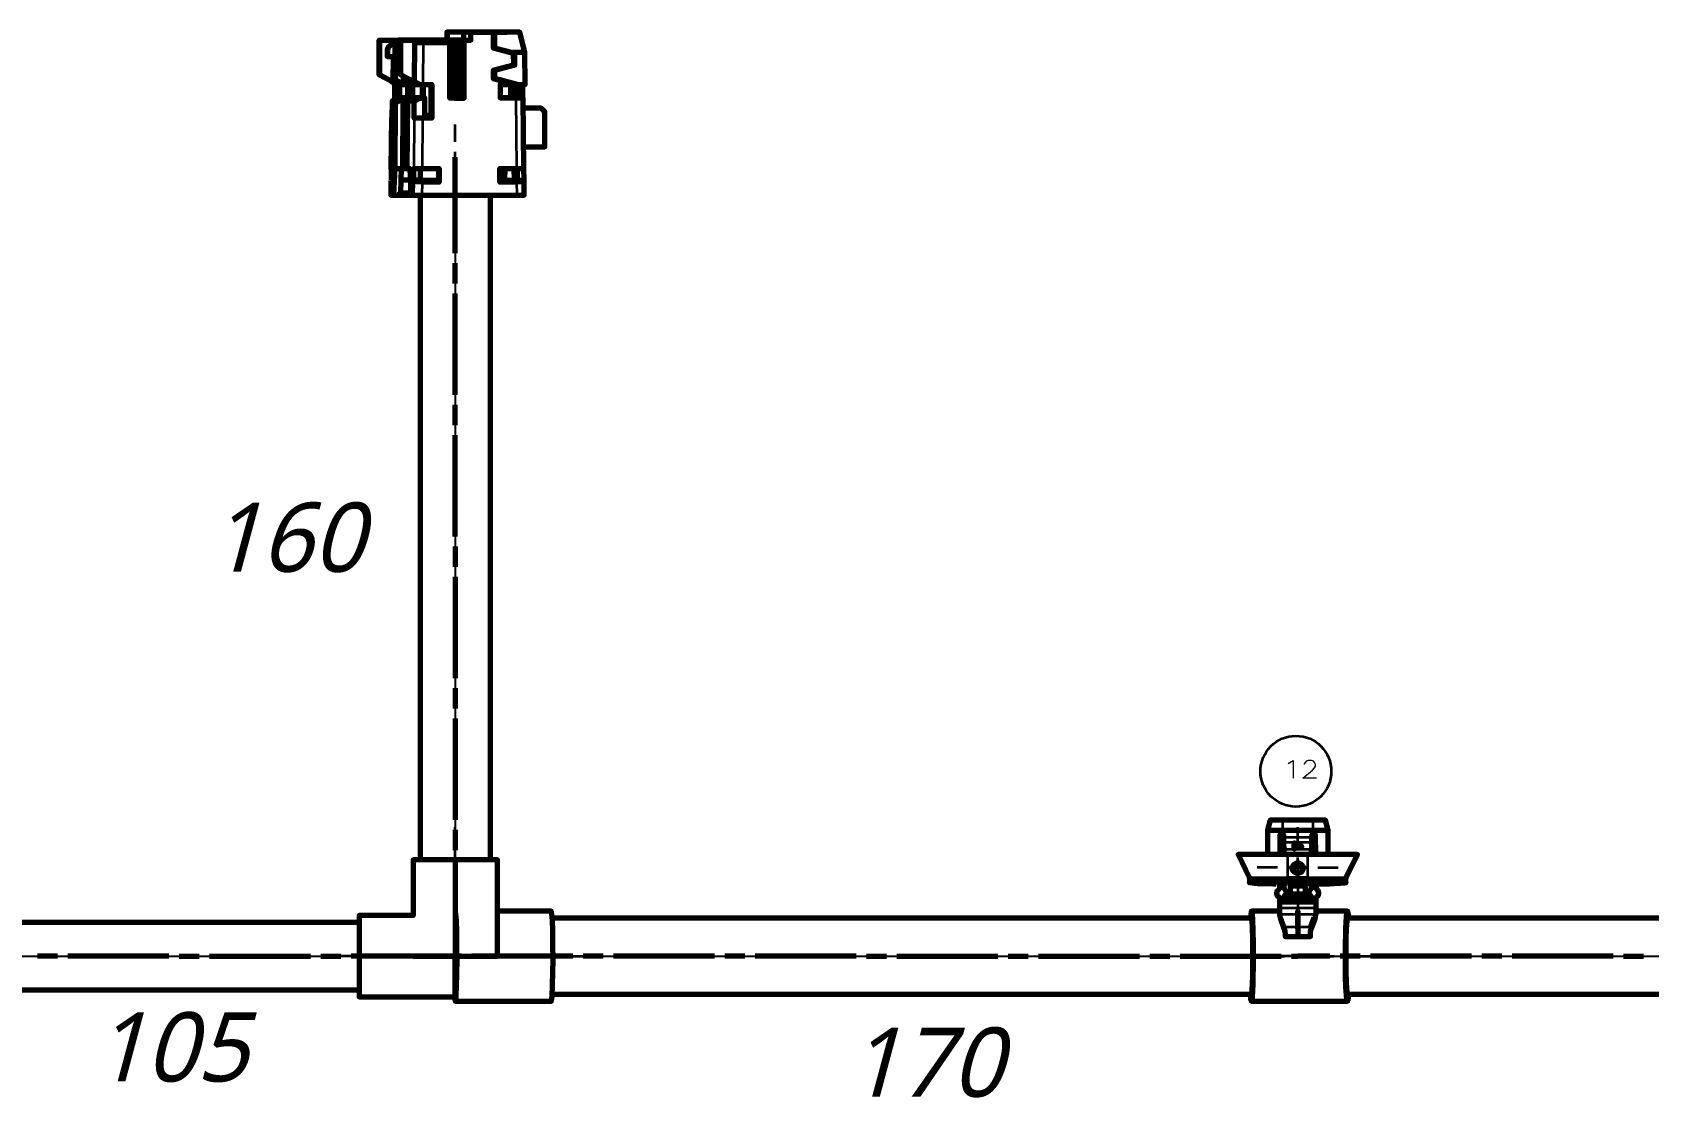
# Model space of a CAD drawing. Header units: millimetres. Extents: x 0 to 174, y 0 to 33.
# Drawn here: x 19.22 to 25.51, y 8.37 to 12.51 of the extents above; entities that cross this region are included whole.
import ezdxf

# ---------------------------------------------------------------- set-up
doc = ezdxf.new("R2010")
doc.units = ezdxf.units.MM
for name, color, linetype in [('GREEN_CENTERLINE_CONFIRMED', 7, 'Continuous'), ('GREEN_CENTERLINE_INFERRED', 7, 'Continuous'), ('PDF_Text', 7, 'Continuous')]:
    doc.layers.add(name, color=color, linetype=linetype)
doc.layers.add('PDF_Geomertry', color=7, linetype='Continuous', true_color=0x405f80)
doc.styles.add('PDF Lucida Handwriting Italic', font='')
doc.styles.get('PDF Lucida Handwriting Italic').set_extended_font_data('Lucida Handwriting', italic=True)

# ---------------------------------------------------------------- blocks, each defined once
blk = doc.blocks.new('SYM_29_024')
at = {"layer": 'PDF_Geomertry', "lineweight": 70}
for points in [[(-0.1728, 0.2848), (-0.1827, 0.2749), (-0.1799, 0.2749), (-0.1701, 0.2848), (-0.168, 0.2848), (-0.1634, 0.2848), (-0.1567, 0.2848), (-0.1491, 0.2848), (-0.0442, 0.2848), (-0.0441, 0.2848), (-0.0294, 0.2848), (-0.0284, 0.2848), (-0.0069, 0.2848), (-0.0067, 0.2848), (0.008, 0.2848), (0.0108, 0.2848), (0.0373, 0.2848), (0.0372, 0.3152)], [(0.2167, 0.1117), (0.2483, 0.1117), (0.2472, 0.2366), (0.2281, 0.3152), (0.129, 0.3152), (0.1237, 0.3152), (0.0372, 0.3152), (0.0352, 0.3152), (0.0091, 0.3152), (-0.054, 0.3152), (-0.0562, 0.3152), (-0.0562, 0.2848)], [(-0.054, 0.2848), (-0.054, 0.3152)], [(0.0091, 0.2848), (0.0091, 0.3152)], [(0.0352, 0.3152), (0.0352, 0.2848)], [(0.1237, 0.3152), (0.1237, 0.2552), (0.1295, 0.2552), (0.1992, 0.2365), (0.2081, 0.2341), (0.2022, 0.2341), (0.2023, 0.1877), (0.2081, 0.1877), (0.2081, 0.2341)], [(0.129, 0.3152), (0.1295, 0.2552)], [(-0.3178, 0.1499), (-0.3194, 0.1499), (-0.3194, 0.2848), (-0.3178, 0.2848), (-0.2549, 0.2848), (-0.2373, 0.2848), (-0.2356, 0.2848), (-0.1938, 0.2848)], [(-0.2653, 0.2217), (-0.2662, 0.1226), (-0.3178, 0.1499), (-0.3178, 0.2848)], [(-0.2649, 0.2703), (-0.2648, 0.2749), (-0.2549, 0.2848)], [(-0.2563, 0.1303), (-0.258, 0.1303), (-0.2569, 0.2602), (-0.242, 0.2749), (-0.2522, 0.2749), (-0.2535, 0.2749)], [(-0.2227, 0.1126), (-0.2563, 0.1303), (-0.2552, 0.2602), (-0.2569, 0.2602)], [(-0.2444, 0.271), (-0.2552, 0.2602)], [(-0.2373, 0.271), (-0.2444, 0.271), (-0.2373, 0.2785)], [(-0.2356, 0.1499), (-0.2373, 0.1499), (-0.2373, 0.2848)], [(-0.1827, 0.2749), (-0.184, 0.1226), (-0.2356, 0.1499), (-0.2356, 0.2848)], [(-0.1484, 0.2749), (-0.1799, 0.2749)], [(-0.0444, 0.2749), (-0.1484, 0.2749), (-0.1491, 0.2848)], [(-0.0262, 0.0594), (-0.0444, 0.0594), (-0.0444, 0.2749), (-0.0442, 0.2848)], [(-0.0441, 0.2848), (-0.0441, 0.0594)], [(-0.0294, 0.2848), (-0.0294, 0.0594)], [(-0.0255, 0.267), (-0.0284, 0.2848)], [(-0.0072, 0.267), (-0.0255, 0.267), (-0.0252, 0.0594)], [(-0.0069, 0.2848), (-0.0072, 0.267), (-0.0072, 0.0594), (-0.007, 0.0594), (0.0112, 0.0594), (0.0108, 0.2848)], [(-0.0067, 0.2848), (-0.0067, 0.0594)], [(0.008, 0.2848), (0.008, 0.0594)], [(0.1237, 0.2552), (0.2022, 0.2341)], [(0.2472, 0.2365), (0.1992, 0.2365)], [(-0.2249, 0.1303), (-0.1913, 0.1126), (-0.2227, 0.1126), (-0.2537, 0.1126), (-0.2658, 0.1192), (-0.2695, 0.1216), (-0.2705, 0.1222), (-0.2706, 0.1224), (-0.2708, 0.1224), (-0.2708, 0.1224), (-0.2708, 0.1224), (-0.2708, 0.1224), (-0.2708, 0.1226), (-0.2708, 0.1226), (-0.2708, 0.1226), (-0.2706, 0.1226), (-0.2678, 0.1226), (-0.3194, 0.1499)], [(-0.2662, 0.1226), (-0.2433, 0.1226), (-0.258, 0.1303)], [(-0.2084, 0.1347), (-0.2085, 0.1226), (-0.1856, 0.1226), (-0.2373, 0.1499)], [(-0.2233, 0.1303), (-0.2249, 0.1303), (-0.2248, 0.1433)], [(-0.2231, 0.1424), (-0.2233, 0.1303), (-0.2085, 0.1226)], [(0.2081, 0.1877), (0.1297, 0.1666), (0.1237, 0.1666), (0.1237, 0.1352), (0.2109, 0.1117), (0.1512, 0.1117), (0.1513, 0.0601), (0.2134, 0.0601), (0.2408, 0.0601)], [(0.2023, 0.1877), (0.1237, 0.1666)], [(0.2109, 0.1117), (0.2167, 0.1117), (0.1297, 0.1352), (0.1237, 0.1352)], [(0.1297, 0.1352), (0.1297, 0.1666)], [(-0.2708, 0.1241), (-0.2708, 0.1224)], [(-0.1172, 0.052), (-0.1159, 0.0531), (-0.1159, 0.1105), (-0.1172, 0.1105), (-0.1423, 0.1105), (-0.1516, 0.1105), (-0.189, 0.1105), (-0.1905, 0.1105), (-0.2065, 0.1105), (-0.2081, 0.1105), (-0.2409, 0.1105), (-0.2426, 0.1105), (-0.2584, 0.1105), (-0.2601, 0.1105), (-0.2601, 0.0613), (-0.2584, 0.0613), (-0.2426, 0.0613), (-0.2409, 0.0613), (-0.2081, 0.0613), (-0.2065, 0.0613), (-0.1905, 0.0613), (-0.189, 0.0613), (-0.1516, 0.0613), (-0.1516, 0.1105)], [(-0.2584, 0.1105), (-0.2584, 0.0613)], [(-0.2426, 0.1105), (-0.2426, 0.0613)], [(-0.2409, 0.1105), (-0.2409, 0.0613)], [(-0.2295, 0.1126), (-0.2295, 0.1105)], [(-0.2081, 0.0613), (-0.2081, 0.1105)], [(-0.2065, 0.0613), (-0.2065, 0.1105)], [(-0.204, 0.1105), (-0.204, 0.1126)], [(-0.1913, 0.1126), (-0.1603, 0.1126), (-0.1498, 0.1126), (-0.1148, 0.1126), (-0.1148, -0.0194), (-0.1508, -0.0194), (-0.1823, -0.0194), (-0.184, -0.0194), (-0.1834, 0.0477), (-0.1637, 0.0594), (-0.1435, 0.0594)], [(-0.1905, 0.0613), (-0.1905, 0.1105)], [(-0.189, 0.0613), (-0.189, 0.1105)], [(-0.184, 0.1226), (-0.1812, 0.1226), (-0.1748, 0.1198), (-0.1603, 0.1126)], [(-0.1691, 0.1105), (-0.1691, 0.1126)], [(-0.1516, 0.0613), (-0.1435, 0.0613), (-0.1435, -0.0076), (-0.1423, -0.0076), (-0.1172, -0.0076), (-0.1172, 0.1105)], [(-0.1433, 0.1105), (-0.1433, 0.1126)], [(-0.1185, 0.1126), (-0.1185, 0.1105)], [(-0.0023, 0.0652), (-0.0023, 0.1066)], [(0.0045, 0.0652), (0.0045, 0.1066)], [(0.1513, 0.0613), (0.1928, 0.0613), (0.1938, 0.0613), (0.2115, 0.0613), (0.221, 0.0613), (0.221, 0.1105), (0.2115, 0.1105), (0.1938, 0.1105), (0.1928, 0.1105), (0.1512, 0.1105)], [(0.1928, 0.0613), (0.1928, 0.1105)], [(0.1938, 0.1105), (0.1938, 0.0613)], [(0.2115, 0.0613), (0.2115, 0.1105)], [(0.2381, 0.1117), (0.2385, 0.0601)], [(-0.1637, 0.0594), (-0.1912, 0.0594), (-0.2226, 0.0594), (-0.2499, 0.0594), (-0.2697, 0.0477), (-0.2703, -0.0194), (-0.272, -0.0194), (-0.2738, -0.2142), (-0.2728, -0.2142), (-0.2733, -0.2595), (-0.2742, -0.2622)], [(-0.2226, 0.0594), (-0.257, 0.039), (-0.2587, 0.039), (-0.2438, 0.0477), (-0.2697, 0.0477)], [(-0.257, 0.039), (-0.2591, -0.2141), (-0.2608, -0.2141), (-0.2587, 0.039)], [(-0.2322, 0.0613), (-0.2322, 0.0594)], [(-0.2308, 0.0613), (-0.2308, 0.0594)], [(-0.2298, 0.0613), (-0.2298, 0.0594)], [(-0.2133, -0.2142), (-0.2281, -0.2141), (-0.2258, 0.039), (-0.1912, 0.0594)], [(-0.2281, -0.2141), (-0.2265, -0.2141), (-0.2241, 0.039), (-0.2258, 0.039)], [(-0.1834, 0.0477), (-0.2092, 0.0477), (-0.2241, 0.039)], [(-0.2092, 0.0477), (-0.2117, -0.2142), (-0.2001, -0.2142), (-0.1969, -0.3185)], [(-0.2042, 0.0594), (-0.2042, 0.0613)], [(-0.1694, 0.0594), (-0.1694, 0.0613)], [(-0.007, 0.0594), (-0.0262, 0.0594), (-0.0252, 0.0594), (-0.0072, 0.0594)], [(0.2423, -0.2142), (0.2427, -0.2595), (0.2438, -0.2622), (0.2434, -0.2634), (0.2415, -0.2645), (0.2365, -0.2659), (0.2274, -0.267), (0.2165, -0.2674), (0.1495, -0.2674), (0.1495, -0.2142), (0.2159, -0.2142), (0.2434, -0.2142), (0.2409, 0.0601)], [(0.2426, -0.1306), (0.3252, -0.1306), (0.3252, 0.006), (0.3103, 0.0199), (0.2412, 0.0199)], [(-0.1185, -0.0076), (-0.1185, -0.0194)], [(-0.2627, -0.3185), (-0.2576, -0.2142), (-0.246, -0.2142), (-0.2444, -0.2142), (-0.2133, -0.2142), (-0.2117, -0.2142), (-0.2265, -0.2141)], [(-0.2608, -0.2141), (-0.246, -0.2142)], [(-0.2591, -0.2141), (-0.2444, -0.2142)], [(-0.2337, -0.2142), (-0.2374, -0.3087), (-0.1972, -0.3087)], [(-0.1609, -0.2595), (-0.1853, -0.2595), (-0.1849, -0.2142), (-0.184, -0.2142), (-0.1524, -0.2142), (-0.0862, -0.2142), (-0.0862, -0.2674), (-0.1528, -0.2674), (-0.1716, -0.2662), (-0.1816, -0.2641), (-0.1837, -0.263), (-0.1841, -0.2624), (-0.1842, -0.2622), (-0.1853, -0.2595)], [(-0.1609, -0.2142), (-0.1609, -0.2595), (-0.0892, -0.2595)], [(-0.1602, -0.2142), (-0.1602, -0.2595)], [(-0.0892, -0.2142), (-0.0892, -0.2595), (-0.0862, -0.2674)], [(0.1495, -0.2595), (0.2191, -0.2595), (0.2191, -0.2142)], [(0.1697, -0.2142), (0.1683, -0.2595)], [(0.2038, -0.2142), (0.2056, -0.2595)], [(-0.2744, -0.2626), (-0.2748, -0.3185), (-0.2627, -0.3185), (-0.2476, -0.3185), (-0.1969, -0.3185), (-0.1848, -0.3185), (-0.1533, -0.3185), (0.2169, -0.3185), (0.2444, -0.3185), (0.2438, -0.2626)], [(-0.2374, -0.3087), (-0.2476, -0.3185)], [(-0.1987, -0.2595), (-0.2355, -0.2595)], [(0.2191, -0.2595), (0.2427, -0.2595)]]:
    blk.add_lwpolyline(points, dxfattribs=at)
at = {"layer": 'PDF_Geomertry', "color": 60, "lineweight": 70}
for points in [[(0.0991, 0.3152), (0.0323, 0.3152), (0.0267, 0.3152), (0.0935, 0.3152)], [(0.1006, 0.3152), (0.034, 0.3152), (0.0395, 0.3152), (0.1063, 0.3152)], [(0.1078, 0.3152), (0.041, 0.3152), (0.0467, 0.3152), (0.1135, 0.3152)], [(0.054, 0.3152), (0.0483, 0.3152), (0.1151, 0.3152), (0.1206, 0.3152)], [(0.1278, 0.3152), (0.1223, 0.3152), (0.0555, 0.3152), (0.061, 0.3152)], [(0.1294, 0.3152), (0.0627, 0.3152), (0.0683, 0.3152), (0.1351, 0.3152)], [(0.1423, 0.3152), (0.0755, 0.3152), (0.0699, 0.3152), (0.1366, 0.3152)], [(0.0827, 0.3152), (0.077, 0.3152), (0.1438, 0.3152), (0.1494, 0.3152)], [(0.151, 0.3152), (0.0842, 0.3152), (0.0898, 0.3152), (0.1566, 0.3152)], [(0.1581, 0.3152), (0.0915, 0.3152), (0.097, 0.3152), (0.1638, 0.3152)], [(0.1042, 0.3152), (0.0985, 0.3152), (0.1653, 0.3152), (0.171, 0.3152)], [(0.1781, 0.3152), (0.1726, 0.3152), (0.1058, 0.3152), (0.1115, 0.3152)], [(-0.1799, 0.2848), (-0.1767, 0.2848), (-0.2422, 0.2848), (-0.2452, 0.2848)], [(-0.2412, 0.2848), (-0.1758, 0.2848), (-0.1727, 0.2848), (-0.2381, 0.2848)], [(-0.1692, 0.2848), (-0.2345, 0.2848), (-0.2377, 0.2848), (-0.1723, 0.2848)], [(-0.2342, 0.2848), (-0.1688, 0.2848), (-0.1658, 0.2848), (-0.231, 0.2848)], [(-0.1653, 0.2848), (-0.1623, 0.2848), (-0.2276, 0.2848), (-0.2308, 0.2848)], [(-0.2273, 0.2848), (-0.1619, 0.2848), (-0.1588, 0.2848), (-0.2241, 0.2848)], [(-0.1584, 0.2848), (-0.1553, 0.2848), (-0.2206, 0.2848), (-0.2238, 0.2848)], [(-0.1855, 0.2848), (-0.1201, 0.2848), (-0.117, 0.2848), (-0.1824, 0.2848)], [(-0.1166, 0.2848), (-0.1135, 0.2848), (-0.179, 0.2848), (-0.182, 0.2848)], [(-0.1785, 0.2848), (-0.1131, 0.2848), (-0.1101, 0.2848), (-0.1755, 0.2848)], [(-0.172, 0.2848), (-0.1751, 0.2848), (-0.1097, 0.2848), (-0.1066, 0.2848)], [(-0.1031, 0.2848), (-0.1685, 0.2848), (-0.1716, 0.2848), (-0.1062, 0.2848)], [(-0.1681, 0.2848), (-0.1027, 0.2848), (-0.0997, 0.2848), (-0.1651, 0.2848)], [(-0.164, 0.2848), (-0.0987, 0.2848), (-0.0955, 0.2848), (-0.1609, 0.2848)], [(-0.0817, 0.2848), (-0.0785, 0.2848), (-0.144, 0.2848), (-0.147, 0.2848)], [(-0.143, 0.2848), (-0.0776, 0.2848), (-0.0745, 0.2848), (-0.1399, 0.2848)], [(-0.0741, 0.2848), (-0.071, 0.2848), (-0.1365, 0.2848), (-0.1395, 0.2848)], [(-0.133, 0.2848), (-0.136, 0.2848), (-0.0706, 0.2848), (-0.0676, 0.2848)], [(-0.0641, 0.2848), (-0.1294, 0.2848), (-0.1326, 0.2848), (-0.0672, 0.2848)], [(-0.1291, 0.2848), (-0.0637, 0.2848), (-0.0606, 0.2848), (-0.1259, 0.2848)], [(-0.1256, 0.2848), (-0.0602, 0.2848), (-0.0572, 0.2848), (-0.1224, 0.2848)], [(-0.0537, 0.2848), (-0.119, 0.2848), (-0.1222, 0.2848), (-0.0567, 0.2848)], [(-0.0502, 0.2848), (-0.1155, 0.2848), (-0.1187, 0.2848), (-0.0533, 0.2848)], [(-0.0498, 0.2848), (-0.0467, 0.2848), (-0.112, 0.2848), (-0.1152, 0.2848)], [(-0.1085, 0.2848), (-0.1117, 0.2848), (-0.0463, 0.2848), (-0.0431, 0.2848)], [(-0.1081, 0.2848), (-0.0428, 0.2848), (-0.0398, 0.2848), (-0.1051, 0.2848)], [(-0.1047, 0.2848), (-0.0394, 0.2848), (-0.0362, 0.2848), (-0.1016, 0.2848)], [(-0.0359, 0.2848), (-0.0327, 0.2848), (-0.0981, 0.2848), (-0.1012, 0.2848)], [(-0.0292, 0.2848), (-0.0947, 0.2848), (-0.0977, 0.2848), (-0.0324, 0.2848)], [(-0.0258, 0.2848), (-0.0912, 0.2848), (-0.0942, 0.2848), (-0.029, 0.2848)], [(-0.0255, 0.2848), (-0.0223, 0.2848), (-0.0877, 0.2848), (-0.0908, 0.2848)], [(-0.0842, 0.2848), (-0.0873, 0.2848), (-0.0219, 0.2848), (-0.0188, 0.2848)], [(-0.0838, 0.2848), (-0.0184, 0.2848), (-0.0153, 0.2848), (-0.0808, 0.2848)], [(-0.0119, 0.2848), (-0.0773, 0.2848), (-0.0803, 0.2848), (-0.0149, 0.2848)], [(-0.0115, 0.2848), (-0.0084, 0.2848), (-0.0738, 0.2848), (-0.0769, 0.2848)], [(-0.0049, 0.2848), (-0.0703, 0.2848), (-0.0734, 0.2848), (-0.008, 0.2848)], [(-0.0045, 0.2848), (-0.0015, 0.2848), (-0.0669, 0.2848), (-0.0699, 0.2848)], [(-0.0627, 0.2848), (-0.0658, 0.2848), (-0.0005, 0.2848), (0.0027, 0.2848)]]:
    blk.add_lwpolyline(points, close=True, dxfattribs=at)
at = {"layer": 'PDF_Geomertry', "lineweight": 70}
for points in [[(-0.2648, 0.2749), (-0.2535, 0.2749), (-0.2742, 0.2666, 0.311388), (-0.2884, 0.2456), (-0.2884, 0.2217), (-0.2872, 0.2217), (-0.2572, 0.2217)], [(-0.2523, 0.2648), (-0.2522, 0.2749), (-0.2728, 0.2666, 0.306265), (-0.2872, 0.2456), (-0.2872, 0.2217)]]:
    blk.add_lwpolyline(points, format="xyb", dxfattribs=at)
at = {"layer": 'PDF_Geomertry', "lineweight": 35}
for points in [[(-0.2742, 0.2666), (-0.2728, 0.2666)], [(-0.1812, 0.1226), (-0.1799, 0.2749)], [(-0.1484, 0.2749), (-0.1498, 0.1126)], [(-0.2872, 0.2456), (-0.2884, 0.2456)], [(-0.2706, 0.1241), (-0.2706, 0.1226)], [(-0.1423, -0.0076), (-0.1423, 0.1105)], [(-0.232, 0.0613), (-0.232, 0.0594)], [(0.2159, -0.2142), (0.2134, 0.0601)], [(-0.272, -0.0194), (-0.2738, -0.2142)], [(-0.184, -0.2142), (-0.1823, -0.0194)], [(-0.1508, -0.0194), (-0.1524, -0.2142)], [(-0.2742, -0.2622), (-0.2748, -0.3185)], [(-0.1848, -0.3185), (-0.1842, -0.2622)], [(-0.1528, -0.2674), (-0.1533, -0.3185)], [(0.2169, -0.3185), (0.2165, -0.2674)]]:
    blk.add_lwpolyline(points, dxfattribs=at)
at = {"layer": 'PDF_Geomertry', "lineweight": 70}
blk.add_lwpolyline([(-0.0055, 0.1066), (-0.0023, 0.1066), (0.0045, 0.1066), (0.0069, 0.1066), (0.0069, 0.0652), (0.0045, 0.0652), (-0.0023, 0.0652), (-0.0055, 0.0652)], close=True, dxfattribs=at)
blk = doc.blocks.new('SYM_12_025')
at = {"layer": 'PDF_Geomertry', "lineweight": 70}
for points in [[(0.1177, 0.0893), (0.1177, 0.1839), (0.1072, 0.2232), (0.0587, 0.2232), (-0.0594, 0.2232), (-0.108, 0.2232), (-0.1185, 0.1839), (-0.1185, 0.0893)], [(-0.1185, 0.1839), (-0.0594, 0.1839), (0.0587, 0.1839), (0.1177, 0.1839)], [(-0.069, 0.0893), (-0.069, 0.1651), (-0.0683, 0.1674), (-0.0665, 0.1689), (-0.0651, 0.1692), (-0.0624, 0.1692), (-0.0598, 0.1692), (-0.0594, 0.1692), (-0.058, 0.1688), (-0.0569, 0.1679), (-0.0562, 0.1667), (-0.0559, 0.1653), (-0.0559, 0.1553), (-0.0558, 0.145), (-0.0556, 0.1356), (-0.0548, 0.1089), (-0.0545, 0.1018), (-0.0545, 0.0942), (-0.0545, 0.0908), (0.0538, 0.0908), (0.0542, 0.0893)], [(-0.0151, 0.1333), (-0.0152, 0.1335), (-0.0158, 0.1106)], [(-0.012, 0.1333), (-0.0151, 0.1333), (-0.0158, 0.1107), (-0.0115, 0.1107)], [(0.0147, 0.1213), (-0.012, 0.1333), (-0.012, 0.1335), (-0.0152, 0.1335)], [(0.0148, 0.1214), (-0.012, 0.1335)], [(0.0149, 0.1165), (-0.0117, 0.1293), (-0.0119, 0.1294), (0.0148, 0.1167), (0.0149, 0.1165), (0.0148, 0.1214), (0.0147, 0.1213), (0.0148, 0.1167)], [(-0.0117, 0.1293), (-0.0113, 0.1106), (-0.0115, 0.1107), (-0.0119, 0.1294)], [(0.0538, 0.0908), (0.0538, 0.0942), (0.0538, 0.1018), (0.054, 0.1089), (0.0548, 0.1356), (0.0551, 0.145), (0.0552, 0.1553), (0.0552, 0.1653), (0.0562, 0.1679), (0.0573, 0.1688), (0.0587, 0.1692), (0.0591, 0.1692), (0.0617, 0.1692), (0.0642, 0.1692), (0.0665, 0.1685), (0.0678, 0.1667), (0.0681, 0.1651), (0.0683, 0.0893)], [(0.1874, -0.0208), (0.1874, -0.0047), (0.1884, -0.0004), (0.2317, 0.0893), (0.0376, 0.0893), (-0.0383, 0.0893), (-0.2324, 0.0893), (-0.1891, -0.0004), (-0.1881, -0.0047), (-0.1881, -0.0208)], [(-0.0545, 0.0908), (-0.0549, 0.0893)], [(-0.0158, 0.1107), (-0.0158, 0.1106), (-0.0113, 0.1106)], [(-0.0845, -0.0257), (-0.1106, -0.0254), (-0.1684, -0.0233), (-0.1856, -0.0218), (-0.1878, -0.0211), (-0.1881, -0.021), (-0.1881, -0.0208), (-0.1881, -0.0208), (-0.1881, -0.0208), (-0.1881, -0.0207), (-0.1881, -0.0207), (-0.1881, -0.0206), (-0.1878, -0.0204), (-0.1867, -0.02), (-0.1722, -0.0185), (-0.1433, -0.0171), (-0.0949, -0.016), (-0.0383, -0.0156), (0.0376, -0.0156), (0.1112, -0.0162), (0.1681, -0.0182), (0.1851, -0.0199), (0.1872, -0.0204), (0.1874, -0.0206), (0.1874, -0.0207), (0.1874, -0.0208), (0.1874, -0.0208), (0.1874, -0.0208), (0.1874, -0.021), (0.1873, -0.021), (0.1872, -0.0211), (0.182, -0.0222), (0.1652, -0.0235), (0.1269, -0.025), (0.0756, -0.0258)], [(-0.0715, -0.0232), (-0.0715, -0.0414), (-0.0745, -0.0467), (-0.0812, -0.0533), (-0.0833, -0.0625), (-0.0799, -0.0714), (-0.0745, -0.076), (-0.0719, -0.0789), (-0.0715, -0.0812), (-0.0715, -0.094), (-0.0715, -0.1021), (-0.0715, -0.1222), (-0.0715, -0.1404), (-0.0712, -0.1457), (-0.0701, -0.1532), (-0.0678, -0.1606), (-0.0544, -0.1976), (-0.0531, -0.2011), (-0.0505, -0.211), (-0.0497, -0.2212), (-0.0497, -0.2296), (-0.0481, -0.2296), (-0.0447, -0.2296), (0.044, -0.2296), (0.0474, -0.2296), (0.0483, -0.2296), (0.0485, -0.2296), (0.0488, -0.2296), (0.0488, -0.2296), (0.0488, -0.2296), (0.0488, -0.2212), (0.0498, -0.211), (0.0524, -0.2011), (0.0537, -0.1976), (0.0672, -0.1606), (0.0692, -0.1532), (0.0705, -0.1457), (0.0708, -0.1404), (0.0708, -0.1222), (0.0708, -0.1021), (0.0708, -0.094), (0.0708, -0.0812), (0.0712, -0.0789), (0.0738, -0.076), (0.0805, -0.0693), (0.0824, -0.0601), (0.0792, -0.0512), (0.0738, -0.0467), (0.0706, -0.0414)], [(-0.0665, -0.0169), (-0.0741, -0.0171), (-0.0765, -0.0172), (-0.0773, -0.0174)], [(-0.0759, -0.0226), (-0.0756, -0.0228), (-0.0731, -0.0243), (-0.0715, -0.0278), (-0.0715, -0.0283)], [(-0.0466, -0.0672), (-0.0408, -0.0672), (-0.0408, -0.0637), (-0.0415, -0.0603), (-0.0422, -0.0592), (-0.0466, -0.0528), (-0.0515, -0.046), (-0.0526, -0.0425), (-0.0526, -0.0231), (-0.0526, -0.0229), (-0.0526, -0.0229), (-0.052, -0.0206), (-0.0506, -0.0187), (-0.0488, -0.0175), (-0.0466, -0.0169)], [(-0.0466, -0.0232), (-0.0488, -0.0236), (-0.0506, -0.0247), (-0.052, -0.0264), (-0.0526, -0.0289)], [(-0.031, -0.026), (-0.0383, -0.026)], [(0.0294, -0.0683), (0.0295, -0.0672), (0.0295, -0.0606), (0.0295, -0.0399), (0.0295, -0.029), (0.0295, -0.0265), (0.0305, -0.0217), (0.0319, -0.0196), (0.0335, -0.0183), (0.0345, -0.0179), (0.0353, -0.0179), (-0.0362, -0.0179), (-0.0334, -0.0189), (-0.0317, -0.0207), (-0.0306, -0.0235), (-0.0302, -0.0265), (-0.0302, -0.029), (-0.0302, -0.0399), (-0.0302, -0.0606), (-0.0302, -0.0672), (-0.0301, -0.0683)], [(-0.0303, -0.0282), (-0.0309, -0.0261), (-0.0323, -0.0246), (-0.0341, -0.0235), (-0.0362, -0.0232)], [(0.0353, -0.0232), (0.0333, -0.0235), (0.0315, -0.0246), (0.0302, -0.0261), (0.0295, -0.0282)], [(0.0376, -0.026), (0.0302, -0.026)], [(0.0459, -0.0169), (0.0481, -0.0175), (0.0501, -0.0187), (0.0513, -0.0207), (0.0517, -0.0229), (0.0517, -0.0229), (0.0517, -0.0231), (0.0517, -0.0425), (0.0508, -0.046), (0.0459, -0.0528), (0.0415, -0.0592), (0.0408, -0.0603), (0.0399, -0.0637), (0.0399, -0.0672), (0.0459, -0.0672)], [(0.0517, -0.0289), (0.0513, -0.0268), (0.0502, -0.025), (0.0484, -0.0237), (0.0459, -0.0232)], [(0.0708, -0.0283), (0.072, -0.0247), (0.0745, -0.0229), (0.0748, -0.0228)], [(0.0708, -0.0232), (0.0708, -0.0414)], [(0.0459, -0.0671), (0.047, -0.0672), (0.0517, -0.0731), (0.0517, -0.0769), (0.0517, -0.0849), (0.0517, -0.0856), (0.0515, -0.0875), (0.0494, -0.0912), (0.0455, -0.094), (0.042, -0.0947), (-0.0427, -0.0947), (-0.0463, -0.094), (-0.0484, -0.0929), (-0.0515, -0.0894), (-0.0526, -0.0856), (-0.0526, -0.0849), (-0.0526, -0.0769), (-0.0526, -0.0731), (-0.0524, -0.0719), (-0.0466, -0.0671)], [(-0.0497, -0.0731), (-0.0497, -0.0878)], [(-0.0495, -0.0731), (-0.0447, -0.0682), (-0.0401, -0.0682), (0.0394, -0.0682), (0.044, -0.0682), (0.0488, -0.0731), (0.0488, -0.0878), (0.0488, -0.0889), (0.043, -0.0937), (-0.0437, -0.0937), (-0.0448, -0.0936), (-0.0495, -0.0878)], [(-0.0401, -0.0682), (-0.0381, -0.0789), (0.0374, -0.0789), (0.0394, -0.0682)], [(0.072, -0.0775), (0.0737, -0.0761), (0.0737, -0.0761)], [(-0.1802, -0.1311), (-0.1803, -0.1311), (-0.1805, -0.1311), (-0.1806, -0.1314), (-0.1813, -0.1333), (-0.1831, -0.1476), (-0.1838, -0.1586)], [(0.0626, -0.1572), (0.049, -0.1943)], [(0.198, -0.1586), (0.1958, -0.1382), (0.1947, -0.1329), (0.1934, -0.1311)]]:
    blk.add_lwpolyline(points, dxfattribs=at)
at = {"layer": 'PDF_Geomertry', "lineweight": 35}
for points in [[(-0.0594, 0.2232), (-0.0594, 0.1839), (-0.0594, 0.1692)], [(0.0587, 0.2232), (0.0587, 0.1839), (0.0587, 0.1692)], [(-0.069, 0.1651), (-0.0678, 0.1642)], [(-0.0651, 0.1692), (-0.064, 0.1681)], [(-0.0609, 0.1681), (-0.0598, 0.1692)], [(-0.057, 0.1642), (-0.0559, 0.1653)], [(0.0552, 0.1553), (-0.0559, 0.1553)], [(0.0548, 0.1356), (-0.0556, 0.1356)], [(0.0552, 0.1653), (0.0562, 0.1642)], [(0.0591, 0.1692), (0.0602, 0.1681)], [(0.0633, 0.1681), (0.0642, 0.1692)], [(0.0672, 0.1642), (0.0681, 0.1651)], [(0.054, 0.1089), (-0.0548, 0.1089)], [(0.0538, 0.0942), (-0.0545, 0.0942)], [(0.0376, 0.0893), (0.0376, -0.0004), (-0.0383, -0.0004), (-0.0383, 0.0893)], [(-0.0197, 0.0421), (-0.0197, 0.0424), (-0.0197, 0.0425), (-0.0198, 0.0429), (-0.0202, 0.0432), (-0.0213, 0.0439), (-0.0235, 0.0446), (-0.0216, 0.0496), (-0.0165, 0.0547), (-0.0116, 0.0574), (-0.0042, 0.059), (0.0035, 0.059), (0.0109, 0.0572), (0.0173, 0.0536), (0.0213, 0.0488), (0.0227, 0.0446), (0.0212, 0.0443), (0.0199, 0.0436), (0.0194, 0.0432), (0.0191, 0.0429), (0.019, 0.0425), (0.019, 0.0421)], [(-0.1891, -0.0004), (-0.0383, -0.0004), (-0.0383, -0.0047), (0.0376, -0.0047), (0.0376, -0.0004), (0.1884, -0.0004)], [(-0.1881, -0.0047), (-0.0383, -0.0047), (-0.0383, -0.0156)], [(-0.0722, -0.051), (-0.0778, -0.0581), (-0.0769, -0.0671), (-0.0722, -0.0717), (-0.0745, -0.076)], [(-0.0715, -0.0283), (-0.0719, -0.0262), (-0.073, -0.0243), (-0.0748, -0.0231), (-0.0773, -0.0225), (-0.0773, -0.0174), (-0.0748, -0.0179), (-0.073, -0.0192), (-0.0719, -0.0211), (-0.0715, -0.0232), (-0.071, -0.0231), (-0.0699, -0.0231), (-0.0665, -0.0229), (-0.0526, -0.0229)], [(-0.0773, -0.0225), (-0.0773, -0.0225), (-0.0773, -0.0225), (-0.0773, -0.0225), (-0.0773, -0.0225), (-0.077, -0.0226), (-0.076, -0.0228)], [(-0.0745, -0.0467), (-0.0722, -0.051), (-0.0667, -0.0437), (-0.0665, -0.0414)], [(-0.047, -0.0232), (-0.0466, -0.0232), (-0.0466, -0.0169), (-0.0665, -0.0169), (-0.0665, -0.0229), (-0.0665, -0.0414), (-0.0715, -0.0414)], [(-0.0466, -0.0528), (-0.0466, -0.0672)], [(-0.0358, -0.0232), (-0.0362, -0.0232), (-0.0362, -0.0179)], [(0.0295, -0.029), (-0.0302, -0.029)], [(0.0295, -0.0399), (-0.0302, -0.0399)], [(0.0295, -0.0606), (-0.0302, -0.0606)], [(0.0353, -0.0179), (0.0353, -0.0232), (0.0349, -0.0232)], [(0.1874, -0.0047), (0.0376, -0.0047), (0.0376, -0.0156)], [(0.0463, -0.0232), (0.0459, -0.0232), (0.0459, -0.0169), (0.0658, -0.0169), (0.0658, -0.0229), (0.0692, -0.0231), (0.0703, -0.0231), (0.0706, -0.0232), (0.0706, -0.0232), (0.0706, -0.0232), (0.0708, -0.0232), (0.0708, -0.0232), (0.0713, -0.0207), (0.0726, -0.0189), (0.0744, -0.0178), (0.0766, -0.0174), (0.0766, -0.0225), (0.0744, -0.0229), (0.0726, -0.024), (0.0713, -0.0258), (0.0708, -0.0283)], [(0.0459, -0.0528), (0.0459, -0.0672)], [(0.0708, -0.0414), (0.0658, -0.0414), (0.0658, -0.0229), (0.0517, -0.0229)], [(0.0766, -0.0174), (0.0766, -0.0174), (0.0766, -0.0174), (0.0766, -0.0174), (0.0763, -0.0172), (0.0758, -0.0172), (0.0734, -0.0171), (0.0658, -0.0169)], [(0.0658, -0.0414), (0.0695, -0.0496), (0.0715, -0.051)], [(0.0738, -0.0467), (0.0715, -0.051), (0.0762, -0.0556), (0.0772, -0.0646), (0.0715, -0.0717)], [(0.0738, -0.0228), (0.0759, -0.0226), (0.0765, -0.0225), (0.0766, -0.0225)], [(-0.0673, -0.0769), (-0.0722, -0.0717)], [(-0.0526, -0.0769), (-0.0674, -0.0769), (-0.0719, -0.0789)], [(-0.0715, -0.094), (-0.0665, -0.094), (-0.0665, -0.1021), (-0.0715, -0.1021)], [(-0.0715, -0.1222), (-0.071, -0.1207), (-0.0706, -0.12), (-0.0699, -0.1194), (-0.0684, -0.1185), (-0.0665, -0.1182), (-0.0665, -0.1382), (-0.0684, -0.1383), (-0.0699, -0.1389), (-0.0706, -0.1392), (-0.071, -0.1396), (-0.0715, -0.1404)], [(-0.0674, -0.0769), (-0.0665, -0.0854)], [(-0.0526, -0.0856), (-0.0665, -0.0856), (-0.0665, -0.094), (-0.0463, -0.094)], [(0.0708, -0.094), (0.0658, -0.094), (0.0658, -0.1021), (-0.0665, -0.1021), (-0.0665, -0.1182), (0.0658, -0.1182), (0.0685, -0.1189), (0.0699, -0.12), (0.0703, -0.1207), (0.0706, -0.1214), (0.0708, -0.1222)], [(0.0517, -0.0856), (0.0658, -0.0856), (0.0658, -0.094), (0.0455, -0.094)], [(0.0712, -0.0789), (0.0666, -0.0769), (0.0517, -0.0769)], [(0.0738, -0.076), (0.0715, -0.0717), (0.0666, -0.0769), (0.0658, -0.0854)], [(0.0708, -0.1021), (0.0658, -0.1021), (0.0658, -0.1182), (0.0658, -0.1382), (0.069, -0.1387), (0.0701, -0.1394), (0.0705, -0.1397), (0.0706, -0.1401), (0.0708, -0.1404)], [(-0.0665, -0.1382), (-0.0663, -0.1435), (-0.0698, -0.1443), (-0.0709, -0.145), (-0.0712, -0.1457)], [(-0.0633, -0.1572), (-0.0667, -0.1589), (-0.0677, -0.1599), (-0.0678, -0.1606)], [(0.0524, -0.2011), (0.0524, -0.201), (0.0524, -0.2007), (0.0522, -0.2003), (0.0513, -0.1994), (0.0478, -0.1978), (0.049, -0.1943), (-0.0498, -0.1943), (-0.0633, -0.1572), (-0.0645, -0.1532), (-0.0663, -0.1435), (0.0655, -0.1435), (0.0691, -0.1443), (0.0701, -0.145), (0.0703, -0.1453), (0.0705, -0.1456), (0.0705, -0.1457)], [(0.0672, -0.1606), (0.0672, -0.1604), (0.0672, -0.1603), (0.067, -0.1599), (0.066, -0.1589), (0.0626, -0.1572), (0.0651, -0.1478), (0.0656, -0.1435)], [(0.0658, -0.1382), (0.0655, -0.1435)], [(-0.0544, -0.1976), (-0.0542, -0.1969), (-0.0533, -0.196), (-0.0498, -0.1943), (-0.0485, -0.1978), (-0.052, -0.1994), (-0.0531, -0.2011)], [(-0.0497, -0.2212), (-0.0492, -0.2208), (-0.0481, -0.2206), (-0.0447, -0.2203), (-0.0447, -0.2296)], [(-0.0485, -0.1978), (-0.0456, -0.2087), (-0.0447, -0.2203)], [(0.0478, -0.1978), (0.0449, -0.2087), (0.044, -0.2203)], [(0.0488, -0.2212), (0.0488, -0.2212), (0.0488, -0.2211), (0.0487, -0.221), (0.0484, -0.2208), (0.0473, -0.2206), (0.044, -0.2203), (0.044, -0.2296)], [(0.0537, -0.1976), (0.0537, -0.1975), (0.0537, -0.1974), (0.0534, -0.1969), (0.0526, -0.196), (0.049, -0.1943)]]:
    blk.add_lwpolyline(points, dxfattribs=at)
at = {"layer": 'PDF_Geomertry', "lineweight": 70}
for points in [[(-0.057, 0.0893), (-0.057, 0.1642), (-0.0573, 0.1657), (-0.0576, 0.1664), (-0.0581, 0.1669), (-0.0587, 0.1674), (-0.0594, 0.1678), (-0.0609, 0.1681), (-0.064, 0.1681, 0.415273), (-0.0678, 0.1642), (-0.0678, 0.0893)], [(0.0672, 0.0893), (0.0672, 0.1642), (0.0669, 0.1657), (0.0665, 0.1664), (0.066, 0.1669), (0.0653, 0.1674), (0.0648, 0.1678), (0.0633, 0.1681), (0.0602, 0.1681, 0.395344), (0.0562, 0.1642), (0.0562, 0.0893)]]:
    blk.add_lwpolyline(points, format="xyb", dxfattribs=at)
blk.add_lwpolyline([(0.019, 0.0421, 0.705045), (-0.0197, 0.0421), (-0.0192, 0.0326), (-0.0144, 0.0243), (-0.0063, 0.0194), (0.0033, 0.0189), (0.012, 0.0228), (0.0177, 0.0304), (0.0192, 0.0399)], format="xyb", close=True, dxfattribs=at)
at = {"layer": 'PDF_Geomertry', "lineweight": 35}
for points in [[(0.0153, 0.0382), (0.0126, 0.0471), (0.0052, 0.0529), (-0.0042, 0.0535), (-0.0123, 0.0485), (-0.016, 0.04), (-0.0142, 0.0307), (-0.0076, 0.0242), (0.0017, 0.0225), (0.0102, 0.0265), (0.0149, 0.0346), (0.0153, 0.0382)], [(-0.0665, -0.0854), (-0.0665, -0.0856), (-0.0692, -0.0849), (-0.0706, -0.0836), (-0.071, -0.0829), (-0.0713, -0.0821), (-0.0715, -0.0812), (-0.0713, -0.0821), (-0.071, -0.0828), (-0.0706, -0.0836), (-0.0692, -0.0847)], [(0.0708, -0.0812), (0.0692, -0.0842), (0.0677, -0.0851), (0.0658, -0.0854), (0.0658, -0.0856), (0.0677, -0.0851), (0.0692, -0.0843)]]:
    blk.add_lwpolyline(points, close=True, dxfattribs=at)
at = {"layer": 'PDF_Geomertry', "lineweight": 70}
for points in [[(-0.0853, -0.0253), (-0.1484, -0.0236), (-0.172, -0.0219), (-0.1753, -0.0212), (-0.1759, -0.021), (-0.176, -0.0208), (-0.176, -0.0208), (-0.176, -0.0208), (-0.176, -0.0207), (-0.176, -0.0207), (-0.176, -0.0207), (-0.1758, -0.0206), (-0.1755, -0.0204), (-0.1637, -0.0187), (-0.1378, -0.0175), (-0.0924, -0.0164), (-0.0383, -0.016), (-0.0924, -0.0164), (-0.138, -0.0175), (-0.1638, -0.0187), (-0.1755, -0.0204), (-0.1758, -0.0206), (-0.176, -0.0207), (-0.176, -0.0207), (-0.176, -0.0207), (-0.176, -0.0208), (-0.176, -0.0208), (-0.176, -0.021), (-0.1758, -0.0211), (-0.1735, -0.0217), (-0.1558, -0.0233), (-0.0966, -0.0251)], [(0.0376, -0.016), (-0.0383, -0.016)], [(-0.0383, -0.0256), (-0.0313, -0.0256)], [(0.0305, -0.0256), (0.0376, -0.0256)], [(0.0376, -0.016), (0.094, -0.0164), (0.1544, -0.0182), (0.1727, -0.0199), (0.1749, -0.0204), (0.1752, -0.0206), (0.1753, -0.0207), (0.1753, -0.0207), (0.1753, -0.0208), (0.1753, -0.0208), (0.1753, -0.0208), (0.1752, -0.021), (0.1751, -0.021), (0.1742, -0.0214), (0.1719, -0.0218), (0.1583, -0.0231), (0.1231, -0.0246), (0.0748, -0.0254), (0.1231, -0.0246), (0.1583, -0.0231), (0.1719, -0.0218), (0.1742, -0.0214), (0.1751, -0.021), (0.1752, -0.021), (0.1753, -0.0208), (0.1753, -0.0208), (0.1753, -0.0208), (0.1753, -0.0207), (0.1753, -0.0207), (0.1752, -0.0206), (0.1749, -0.0204), (0.1727, -0.0199), (0.1544, -0.0182), (0.094, -0.0164)]]:
    blk.add_lwpolyline(points, close=True, dxfattribs=at)
blk.add_arc((-0.0004, 0.0399), 0.0236, 168.61434, 11.38566, dxfattribs=at)

msp = doc.modelspace()

# ---------------------------------------------------------------- linework, layer by layer
at = {"layer": 'GREEN_CENTERLINE_CONFIRMED'}
for points in [[(20.8653, 12.0267), (20.8653, 8.9185)], [(6.3669, 8.9186), (20.8653, 8.9186)], [(24.1433, 8.9186), (44.8672, 8.9186)]]:
    msp.add_lwpolyline(points, dxfattribs=at)
at = {"layer": 'GREEN_CENTERLINE_INFERRED'}
msp.add_lwpolyline([(20.8653, 8.9186), (24.1433, 8.9186)], dxfattribs=at)
at = {"layer": 'PDF_Geomertry', "color": 18, "lineweight": 35, "true_color": 0x260000}
for points in [[(20.8653, 12.0875), (20.8653, 12.1554)], [(20.8653, 11.6544), (20.8653, 12.0482)], [(20.8653, 11.5364), (20.8653, 11.6151)], [(20.8653, 11.1033), (20.8653, 11.4969)], [(20.8653, 10.9851), (20.8653, 11.0639)], [(20.8653, 10.5521), (20.8653, 10.9458)], [(20.8653, 10.5128), (20.8653, 10.434)], [(20.8653, 10.3946), (20.8653, 10.001)], [(20.8653, 9.9615), (20.8653, 9.8828)], [(20.8653, 9.8435), (20.8653, 9.4497)], [(20.8653, 9.185), (20.8653, 9.4213)], [(20.8653, 9.4104), (20.8653, 9.3317)], [(24.1433, 9.3426), (24.1433, 9.4214)], [(20.8653, 9.2922), (20.8653, 8.8986)], [(24.0646, 9.2639), (23.9858, 9.2639)], [(24.1039, 9.2639), (24.1826, 9.2639)], [(24.1433, 9.2244), (24.1433, 9.3032)], [(24.2221, 9.2639), (24.3008, 9.2639)], [(24.1433, 9.1851), (24.1433, 9.1064)], [(20.8653, 9.1457), (20.8653, 9.0669)], [(20.8653, 9.0275), (20.8653, 8.7913), (20.8653, 8.8592)], [(19.3181, 8.9193), (19.2393, 8.9193)], [(19.7511, 8.9193), (19.3575, 8.9193)], [(19.7906, 8.9193), (19.8693, 8.9193)], [(19.9086, 8.9193), (20.3024, 8.9193)], [(20.3417, 8.9193), (20.4204, 8.9193)], [(20.5996, 8.9193), (20.3633, 8.9193)], [(20.4599, 8.9193), (20.8535, 8.9193)], [(20.639, 8.9193), (20.7176, 8.9193)], [(20.9735, 8.9193), (20.724, 8.9193)], [(20.7721, 8.9193), (20.7261, 8.9193)], [(20.8929, 8.9193), (20.9933, 8.9193), (20.7571, 8.9193)], [(20.8901, 8.9193), (20.8114, 8.9193)], [(21.3232, 8.9193), (20.9296, 8.9193)], [(21.0128, 8.9193), (21.0915, 8.9193)], [(21.131, 8.9193), (21.3804, 8.9193)], [(21.4414, 8.9193), (21.3626, 8.9193)], [(21.8744, 8.9193), (21.4807, 8.9193)], [(21.9925, 8.9193), (21.9137, 8.9193)], [(22.4256, 8.9193), (22.0319, 8.9193)], [(22.465, 8.9193), (22.5438, 8.9193)], [(22.5831, 8.9193), (22.9768, 8.9193)], [(23.0161, 8.9193), (23.0949, 8.9193)], [(23.1343, 8.9193), (23.5279, 8.9193)], [(23.5674, 8.9193), (23.6461, 8.9193)], [(23.6854, 8.9193), (24.0792, 8.9193)], [(23.9746, 8.9193), (23.8221, 8.9193)], [(24.1615, 8.9193), (23.9986, 8.9193)], [(24.2688, 8.9193), (24.0012, 8.9193)], [(24.014, 8.9193), (24.0928, 8.9193)], [(24.1185, 8.9193), (24.1972, 8.9193)], [(24.1321, 8.9193), (24.2847, 8.9193)], [(24.2008, 8.9193), (24.2796, 8.9193)], [(24.2367, 8.9193), (24.2826, 8.9193)], [(24.3868, 8.9193), (24.3081, 8.9193)], [(24.3189, 8.9193), (24.4818, 8.9193)], [(24.8199, 8.9193), (24.4262, 8.9193)], [(24.9381, 8.9193), (24.8593, 8.9193)], [(25.3711, 8.9193), (24.9774, 8.9193)], [(25.4104, 8.9193), (25.4892, 8.9193)]]:
    msp.add_lwpolyline(points, dxfattribs=at)
at = {"layer": 'PDF_Geomertry', "color": 3, "lineweight": 70}
for points in [[(20.8653, 11.6544), (20.8653, 12.0275)], [(20.8653, 11.5364), (20.8653, 11.6151)], [(20.8653, 11.1033), (20.8653, 11.4969)], [(20.8653, 10.9851), (20.8653, 11.0639)], [(20.8653, 10.5521), (20.8653, 10.9458)], [(20.8653, 10.5128), (20.8653, 10.434)], [(20.8653, 10.3946), (20.8653, 10.001)], [(20.8653, 9.9615), (20.8653, 9.8828)], [(20.8653, 9.8435), (20.8653, 9.4497)], [(20.8653, 9.4104), (20.8653, 9.3317)], [(20.8653, 9.2922), (20.8653, 8.9193), (20.4599, 8.9193)], [(24.1433, 9.025), (24.1433, 9.0946), (24.1433, 8.9961)], [(19.3181, 8.9193), (19.2393, 8.9193)], [(19.7511, 8.9193), (19.3575, 8.9193)], [(19.7906, 8.9193), (19.8693, 8.9193)], [(19.9086, 8.9193), (20.3024, 8.9193)], [(20.3417, 8.9193), (20.4204, 8.9193)], [(24.2688, 8.9193), (24.1433, 8.9193)], [(24.3868, 8.9193), (24.3081, 8.9193)], [(24.8199, 8.9193), (24.4262, 8.9193)], [(24.9381, 8.9193), (24.8593, 8.9193)], [(25.3711, 8.9193), (24.9774, 8.9193)], [(25.4104, 8.9193), (25.4892, 8.9193)]]:
    msp.add_lwpolyline(points, dxfattribs=at)
at = {"layer": 'PDF_Geomertry', "lineweight": 70}
for points in [[(20.7287, 11.8799), (20.7287, 9.2933)], [(21.0019, 9.2933), (21.0019, 11.8799)], [(20.7012, 8.9193), (21.0294, 8.9193), (21.0294, 9.2933), (20.7012, 9.2933), (20.7012, 9.0779), (20.4914, 9.0779), (20.4914, 8.7607), (20.8653, 8.7607), (20.8653, 8.9193)], [(20.8625, 8.7607), (20.8639, 8.7481), (20.8644, 8.7456), (20.8649, 8.7443), (20.865, 8.7442), (20.8651, 8.744), (20.8653, 8.7439), (20.8653, 8.7439), (20.8654, 8.7439), (20.8656, 8.744), (20.8657, 8.7442), (20.8664, 8.746), (20.8682, 8.7599), (20.8706, 8.8065), (20.8721, 8.9018), (20.8719, 8.9611), (20.871, 9.0157), (20.8696, 9.0561), (20.8678, 9.0832), (20.8665, 9.0917), (20.8653, 9.0946)], [(20.8653, 8.7439), (21.239, 8.7439), (21.2392, 8.7439), (21.2393, 8.744), (21.2394, 8.7442), (21.2401, 8.7461), (21.2419, 8.7604), (21.2443, 8.8079), (21.2458, 8.9042), (21.2456, 8.9635), (21.2446, 9.0176), (21.2432, 9.0574), (21.2414, 9.0838), (21.2403, 9.0919), (21.239, 9.0946), (21.0294, 9.0946)], [(21.2428, 8.7715), (23.9635, 8.7715), (23.9635, 8.7715), (23.9636, 8.7715), (23.9638, 8.7717), (23.9644, 8.7736), (23.9661, 8.7886), (23.9682, 8.839), (23.969, 8.9354), (23.9685, 8.9876), (23.9672, 9.0304), (23.9657, 9.0544), (23.964, 9.0661), (23.9635, 9.0671), (21.2428, 9.0671)], [(24.0722, 9.0946), (23.9635, 9.0946), (23.9646, 9.0921), (23.9657, 9.0846), (23.9675, 9.0589), (23.9689, 9.02), (23.97, 8.9661), (23.9701, 8.9068), (23.9688, 8.8097), (23.9664, 8.7611), (23.9646, 8.7462), (23.9639, 8.7443), (23.9636, 8.744), (23.9636, 8.7439), (23.9635, 8.7439), (23.9633, 8.7439), (23.9633, 8.744), (23.9632, 8.744), (23.9631, 8.7443), (23.9626, 8.7453), (23.9614, 8.7526), (23.9599, 8.7715)], [(24.3417, 8.7715), (24.341, 8.7632), (24.3388, 8.7474), (24.3379, 8.7447), (24.3375, 8.7442), (24.3372, 8.744), (24.3372, 8.7439), (24.3371, 8.7439), (24.3369, 8.7439), (24.3368, 8.744), (24.3367, 8.7442), (24.3364, 8.7444), (24.336, 8.7456), (24.3346, 8.7519), (24.3329, 8.7671), (24.331, 8.7982), (24.3296, 8.8392), (24.3287, 8.9426), (24.3306, 9.0286), (24.3332, 9.0747), (24.3354, 9.091), (24.3362, 9.0938), (24.3367, 9.0943), (24.3369, 9.0946), (24.3369, 9.0946), (24.3371, 9.0946), (24.2144, 9.0946)], [(26.5639, 9.0671), (24.3371, 9.0671), (24.3369, 9.0671), (24.3369, 9.0669), (24.3367, 9.0668), (24.3362, 9.0661), (24.3356, 9.0632), (24.3333, 9.0451), (24.331, 8.9949), (24.33, 8.9075), (24.3306, 8.8601), (24.3318, 8.8192), (24.3335, 8.7926), (24.3353, 8.7763), (24.3362, 8.7726), (24.3371, 8.7715), (26.5639, 8.7715)], [(20.4914, 9.0503), (18.9854, 9.0503)], [(18.9854, 8.7882), (20.4914, 8.7882)], [(23.9635, 8.7439), (24.1433, 8.7439), (24.3371, 8.7439)]]:
    msp.add_lwpolyline(points, dxfattribs=at)
at = {"layer": 'PDF_Geomertry', "color": 18, "lineweight": 13, "true_color": 0x260000}
for points in [[(24.1064, 9.6688), (24.1131, 9.6721), (24.1253, 9.681), (24.1253, 9.6121)], [(24.2164, 9.6121), (24.1631, 9.6121), (24.2008, 9.6432), (24.2086, 9.6521), (24.2119, 9.6588), (24.2119, 9.6654), (24.2086, 9.6732), (24.2053, 9.6776), (24.1975, 9.681), (24.1842, 9.681), (24.1764, 9.6776), (24.1731, 9.6743), (24.1686, 9.6676), (24.1686, 9.6643)]]:
    msp.add_lwpolyline(points, dxfattribs=at)
at = {"layer": 'PDF_Geomertry', "color": 1, "lineweight": 70}
for points in [[(20.8901, 8.9193), (20.8653, 8.9193)], [(21.3232, 8.9193), (20.9296, 8.9193)], [(21.4414, 8.9193), (21.3626, 8.9193)], [(21.8744, 8.9193), (21.4807, 8.9193)], [(21.9925, 8.9193), (21.9137, 8.9193)], [(22.4256, 8.9193), (22.0319, 8.9193)], [(22.465, 8.9193), (22.5438, 8.9193)], [(22.5831, 8.9193), (22.9768, 8.9193)], [(23.0161, 8.9193), (23.0949, 8.9193)], [(23.1343, 8.9193), (23.5279, 8.9193)], [(23.5674, 8.9193), (23.6461, 8.9193)], [(23.6854, 8.9193), (24.0792, 8.9193)], [(24.1185, 8.9193), (24.1433, 8.9193)]]:
    msp.add_lwpolyline(points, dxfattribs=at)
at = {"layer": 'PDF_Geomertry', "lineweight": 70}
for points in [[(20.87, 8.9193), (20.8696, 8.8763), (20.8679, 8.8193), (20.8662, 8.8017), (20.8657, 8.7993), (20.8656, 8.7992), (20.8654, 8.799), (20.8654, 8.799), (20.8653, 8.799), (20.8654, 8.799), (20.8654, 8.799), (20.8656, 8.7992), (20.8657, 8.7993), (20.8662, 8.8017), (20.8679, 8.8193), (20.8696, 8.8763)], [(20.871, 8.9193), (20.8701, 8.839), (20.8681, 8.7886), (20.8662, 8.7736), (20.8657, 8.7717), (20.8654, 8.7715), (20.8654, 8.7715), (20.8653, 8.7715), (20.8654, 8.7715), (20.8654, 8.7715), (20.8657, 8.7717), (20.8662, 8.7736), (20.8681, 8.7886), (20.8701, 8.839)]]:
    msp.add_lwpolyline(points, close=True, dxfattribs=at)
at = {"layer": 'PDF_Geomertry', "color": 18, "lineweight": 35, "true_color": 0x260000}
msp.add_circle((24.1362, 9.6384), 0.1378, dxfattribs=at)

# ---------------------------------------------------------------- block references
for name, p in [('SYM_29_024', (20.889, 12.1984)), ('SYM_12_025', (24.1437, 9.2257))]:
    msp.add_blockref(name, p)

# ---------------------------------------------------------------- texts
at = {"layer": 'PDF_Text', "char_height": 0.26906, "attachment_point": 7, "style": 'PDF Lucida Handwriting Italic'}
for s, insert in [('160', (19.9069, 10.4109)), ('105', (19.4572, 8.4277)), ('170', (22.3929, 8.3685))]:
    msp.add_mtext(s, dxfattribs=dict(at, insert=insert))

doc.saveas('drawing.dxf')
